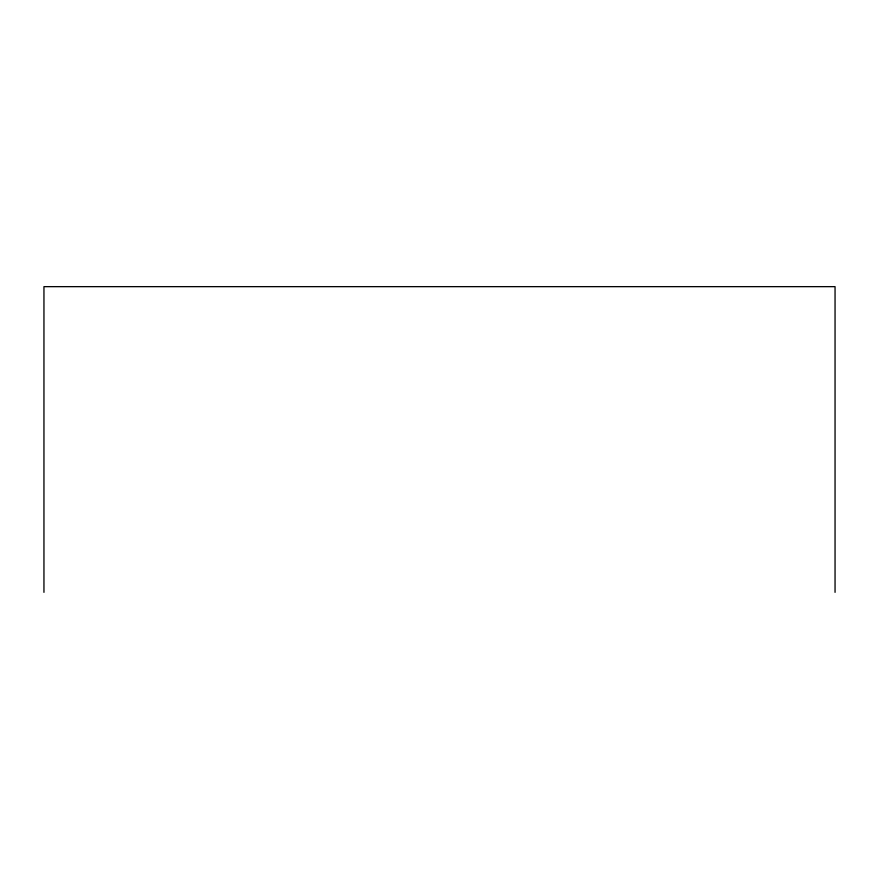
<?xml version="1.0" encoding="UTF-8"?>
<svg xmlns="http://www.w3.org/2000/svg" width="879" height="879" viewBox="0 0 879 879"><rect width="100%" height="100%" fill="white"/><g stroke="black" fill="none" stroke-linecap="round" stroke-linejoin="round"><path stroke-width="1.32" d="M835.05 592.347L835.05 286.653L43.95 286.653L43.95 592.347"/></g></svg>
